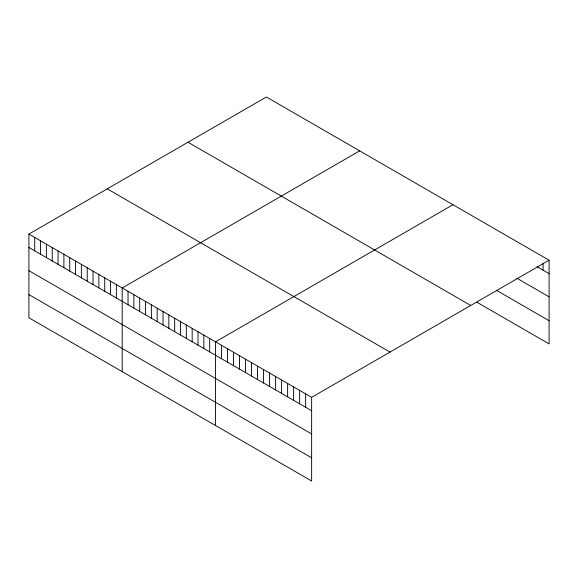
<?xml version="1.0" encoding="UTF-8"?>
<svg xmlns="http://www.w3.org/2000/svg" width="578" height="578" viewBox="0 0 578 578"><rect width="100%" height="100%" fill="white"/><g stroke="black" fill="none" stroke-linecap="round" stroke-linejoin="round"><path stroke-width="0.87" d="M28.9 234.09L311.636 397.332L311.636 481.004L28.9 317.77L28.9 234.09L266.364 96.996L549.1 260.23L549.1 343.91L477.002 302.28M359.668 150.865L122.204 287.96L122.204 371.64M452.971 204.728L215.507 341.829L215.507 425.502M311.636 397.332L549.1 260.23M537.085 266.696L549.1 273.632M516.804 278.177L549.1 296.825M496.531 290.366L549.1 320.718M188.002 142.239L470.738 305.473M107.262 188.854L389.998 352.089M28.9 247.5L311.636 410.734M28.9 270.685L311.636 433.926M28.9 294.578L311.636 457.812M543.089 263.019L543.089 270.164M305.632 393.864L305.632 407.266M299.621 390.396L299.621 403.798M293.61 386.92L293.61 400.33M287.606 383.452L287.606 396.862M281.594 379.984L281.594 393.387M275.59 376.516L275.59 389.919M269.579 373.048L269.579 386.451M263.568 369.58L263.568 382.983M257.564 366.112L257.564 379.515M251.553 362.644L251.553 376.047M245.549 359.176L245.549 372.579M239.538 355.701L239.538 369.111M233.534 352.233L233.534 365.643M227.522 348.765L227.522 362.168M221.511 345.297L221.511 358.7M209.677 338.462L209.677 351.865M203.846 335.096L203.846 348.498M198.008 331.729L198.008 345.131M192.178 328.362L192.178 341.764M186.347 324.995L186.347 338.397M180.517 321.628L180.517 335.03M174.686 318.261L174.686 331.664M168.855 314.894L168.855 328.297M163.025 311.528L163.025 324.93M157.194 308.161L157.194 321.563M151.364 304.794L151.364 318.196M145.526 301.427L145.526 314.829M139.695 298.06L139.695 311.463M133.865 294.693L133.865 308.096M128.034 291.326L128.034 304.729M116.373 284.593L116.373 297.995M110.543 281.226L110.543 294.628M104.712 277.859L104.712 291.261M98.874 274.492L98.874 287.895M93.044 271.125L93.044 284.528M87.213 267.759L87.213 281.168M81.382 264.392L81.382 277.801M75.552 261.025L75.552 274.434M69.721 257.658L69.721 271.068M63.891 254.291L63.891 267.701M58.06 250.924L58.06 264.334M52.222 247.557L52.222 260.967M46.392 244.191L46.392 257.6M40.561 240.824L40.561 254.233M34.731 237.457L34.731 250.866"/></g></svg>
